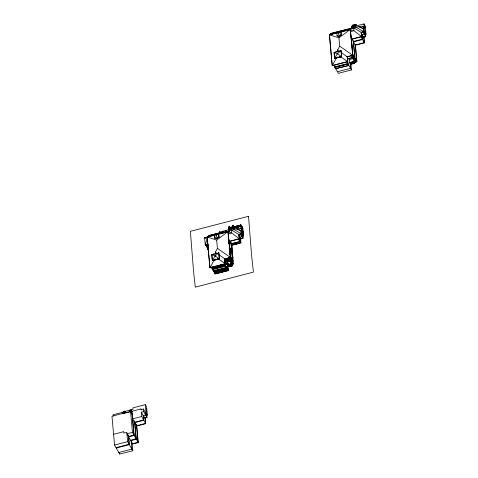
<?xml version="1.0" encoding="UTF-8"?>
<svg xmlns="http://www.w3.org/2000/svg" width="478" height="478" viewBox="0 0 478 478"><rect width="100%" height="100%" fill="white"/><g stroke="black" fill="none" stroke-linecap="round" stroke-linejoin="round"><path stroke-width="0.72" d="M214.933 238.205L214.897 237.817L216.701 238.725L218.918 237.076L218.601 233.569L214.532 234.626L214.861 238.283M337.181 35.587L337.127 35.904L338.986 36.531L341.202 34.876L340.886 31.375L336.817 32.426L337.145 36.089M341.25 34.535L338.986 36.531L337.181 35.623M214.897 237.817L214.849 238.128L216.701 238.725L218.966 236.735L218.093 236.957M228.747 228.191L229.243 226.184L230.235 227.582M228.777 228.233L229.321 226.429M229.41 229.673L228.699 228.257L229.44 226.136M229.374 229.279L229.936 227.409L230.073 228.12M229.882 227.6L230.133 227.355L229.542 229.237L230.038 227.349L229.888 227.803L229.273 226.644M232.386 227.247L232.929 225.443L232.41 227.289M233.121 228.215L233.497 226.453M233.521 226.494L233.198 228.287L232.493 227.026M233.443 228.239L233.718 226.68L232.983 225.741M232.78 226.405L233.611 228.191L233.891 226.638L233.073 225.192M208.199 244.372L205.223 244.945L206.98 239.406L204.566 237.668L208.539 236.837M215.506 254.272L215.315 252.187L217.424 248.363L216.677 240.07L228.042 231.579L230.617 258.921L229.625 257.158M214.377 259.572L209.979 267.895L225.389 263.91L224.851 258.861L218.894 254.69M337.791 52.078L337.605 49.987L339.709 46.163L338.962 37.87L350.326 29.385L352.901 56.727L352.178 55.442M336.661 57.372L332.27 65.701L347.673 61.716L340.426 56.535M340.647 31.847L342.385 30.502L330.662 33.538L342.385 30.502M218.338 233.999L220.077 232.661L208.354 235.69L208.474 237.046M339.47 31.93L336.817 32.426L338.669 33.03L340.886 31.375L341.31 35.199M214.843 237.219L214.532 234.626L216.385 235.224L218.601 233.569L219.026 237.393M349.573 29.756C350.894 28.895 365.837 22.926 363.967 28.698L363.388 28.847L358.864 26.84M227.289 231.955C228.609 231.095 243.553 225.12 241.683 230.892L241.097 231.041L236.58 229.04M226.703 269.783L227.695 269.526L226.99 261.717L232.547 260.349M336.189 57.748L340.88 56.81M218.589 259.004L213.929 260.187L218.631 259.082L218.554 258.735M355.925 24.754L352.232 25.704L352.483 26.141L352.394 25.167L356.002 24.486L355.728 26.045L355.477 25.603L351.91 26.774L355.602 25.824L355.554 25.334L355.805 25.776L355.883 24.264M355.841 25.017L352.149 25.967L352.4 26.41L352.31 25.436L356.002 24.486M351.987 26.505L355.763 25.286M366.034 34.261L364.678 31.871L364.099 32.02L365.449 34.41L366.034 34.261L365.312 26.29L363.961 23.9L351.611 27.097L351.933 28.901M352.65 27.079L355.566 26.577M351.856 28.088L343.318 30.263L343.562 30.706M351.975 28.292L343.718 30.192L343.879 30.885M342.535 30.939L351.904 28.572M341.22 31.369L342.385 31.07L342.875 31.942M340.109 31.763L340.981 31.536M341.531 31.542L342.385 31.07M349.526 29.475L348.653 29.696L349.794 29.152L350.398 30.216M338.06 32.558L329.402 34.792L332.168 65.528L347.578 61.543M340.228 31.996L350.326 29.385L352.752 55.406L347.231 56.834L341.178 52.49M338.962 37.87L329.402 34.792L337.438 32.91M341.764 31.793L350.428 29.552M362.485 26.553L363.662 26.248L363.967 28.698M339.858 35.384L341.214 35.031M351.491 39.327L361.661 36.698L353.947 30.712L353.678 27.742L361.278 32.426L363.65 31.811L363.388 28.847M363.979 32.193L364.559 32.038L365.431 33.58M361.93 34.906L364.302 34.297L364.069 31.691L363.095 29.971M365.138 34.237L365.718 34.087M363.955 36.878L365.341 36.519M361.278 33.759L363.28 37.302L365.658 36.687L365.449 34.41M353.302 41.508L362.312 39.178L361.882 34.368M353.499 41.849L362.509 39.519L362.139 35.396M355.25 44.95L364.26 42.62L363.764 37.123M363.866 36.716L364.421 42.906L355.411 45.237L352.005 39.214M341.656 56.649L337.42 53.769L334.056 52.425L341.125 50.793L341.656 56.649L334.582 58.28L334.056 52.425L341.125 50.793M339.505 56.727L340.151 56.888M336.213 57.987L340.922 56.882L340.838 56.535M347.136 56.667L352.656 55.239L339.709 46.163M347.231 56.529L347.428 58.722L352.274 57.468L352.226 56.9M349.275 59.523L354.831 58.149M349.31 59.577L349.573 62.504L355.094 61.076L353.236 40.732M355.184 44.179L356.743 61.537L350.87 63.078L350.709 62.457L353.905 61.632L354.377 63.49L351.061 64.106L350.906 63.484L354.102 62.654L354.377 63.49M334.725 66.872L347.805 63.484L347.165 56.356M350.744 62.863L353.941 62.038L354.102 62.654M334.953 67.267L348.032 63.885L347.392 56.792M354.27 62.271L355.578 61.931L355.315 59.003M354.144 62.534L356.905 61.823L355.345 44.46M351.025 63.699L354.222 62.869M351.061 64.106L354.258 63.275M335.329 68.754L348.504 65.546L335.329 68.754L335.048 67.44L348.127 64.058L348.408 65.372M337.48 71.736L350.559 68.354L350.045 62.678M350.822 62.851L351.461 69.943L338.382 73.331L333.835 65.301M233.103 225.269L233.587 226.638M229.488 226.381L229.285 226.907M232.917 225.963L233.121 225.443L232.577 227.247L232.565 226.805L233.366 228.191M229.601 228.424L229.589 228.813L228.962 227.636L229.344 226.626M232.977 225.682L232.732 226.249L233.778 228.084M232.947 225.849L234.089 228.006M229.548 228.711C229.07 227.904 228.956 225.544 229.822 228.024L229.81 227.761M232.607 226.96L232.882 226.07M232.672 226.733L232.81 226.291M229.046 229.673L229.111 227.456M229.04 227.677L228.908 228.12M229.888 227.432L232.9 226.644M232.643 226.847L233.3 228.275M229.852 227.665L229.261 226.345L230.145 227.522M230.026 227.63L232.816 226.907M233.485 226.721L233.766 226.417M228.938 228.012L228.831 229.721M233.139 228.024C233.581 229.464 231.675 227.158 232.577 227.068M241.109 228.448L240.745 224.977L241.438 226.202M228.92 228.143L229.458 229.392M240.787 225.06L229.745 228.042M229.243 226.184L230.151 227.851L231.549 227.492M232.332 227.319L240.954 225.09M233.27 227.534L229.787 228.43L232.858 227.397M228.825 228.592L229.428 229.876M229.607 228.484L229.135 227.14M228.843 228.795L229.536 230.265M228.86 228.998L229.554 230.468M233.318 228.018L229.625 228.968L233.192 227.797M229.44 229.04L228.938 227.803M232.953 228.257L241.366 226.082L241.527 227.534M243.027 228.484L241.677 226.094L229.326 229.291C229.631 232.941 230.008 228.956 228.902 227.916M241.629 226.148L233.007 228.382L232.314 227.158M220.466 233.557L219.659 231.926L220.579 233.389M229.01 229.512L229.506 230.784M219.677 232.093L229.04 229.583M230.366 229.273L233.156 228.556M219.886 232.535L220.478 233.7M220.173 232.828L208.354 235.69L210.356 236.395M220.25 233.133L229.703 230.731M218.936 233.569L220.095 233.515M214.622 234.788L217.179 234.124M217.819 233.963L218.691 233.736M219.157 233.605L227.51 231.352L228.114 232.416M227.54 231.513L229.583 230.982M215.052 234.937L207.117 236.992L209.884 267.728L225.287 263.742L218.141 258.729M218.661 234.005L228.042 231.579L230.372 257.433L224.851 258.861L225.52 265.684L212.441 269.066L211.39 267.208M215.154 235.11L207.117 236.992L216.677 240.07M219.48 233.987L228.137 231.752M207.822 237.022L204.566 237.668L205.319 245.118M240.195 228.753L241.378 228.442L241.683 230.892M227.982 233.856L231.663 232.906L239.376 238.892L229.207 241.521M217.574 237.584L218.93 237.231M241.091 232.666L241.48 232.565L241.294 230.504M242.818 235.989L243.398 235.833L241.701 232.84L241.121 232.989L243.165 236.604M242.173 233.79L241.784 233.891L242.017 236.491L239.645 237.106M228.179 232.535L231.663 232.906L231.394 229.936L238.994 234.626L241.366 234.011L241.097 231.041M241.814 234.214L242.394 234.065L241.677 226.094M241.695 234.387L242.274 234.238L243.147 235.774M241.94 234.441L242.525 234.292L241.802 226.327M207.673 247.849L206.43 244.82L206.699 244.503L207.362 245.883L206.699 244.503M205.223 244.945L208.097 244.198M243.242 235.564L242.663 235.72L242.579 238.068L240.153 233.778M242.794 235.744L243.278 235.624L242.561 227.653M206.986 245.602L207.153 244.156M206.406 244.581L207.338 245.644M207.201 246.188L208.414 245.877M207.082 244.873L207.243 246.678L208.456 246.361M240.464 238.552L242.836 237.936M240.613 238.612L241.999 238.247M240.625 238.845L243.003 238.229L242.788 235.66M231.017 243.702L240.028 241.372L239.598 236.562M231.215 244.049L240.225 241.713L239.789 236.903M231.711 244.921L235.051 244.061M237.375 243.457L240.721 242.591M229.721 241.408L231.914 245.286L240.912 242.938L240.583 238.211M219.366 258.843L215.136 255.969L211.766 254.625L218.84 252.987L219.366 258.843L212.298 260.48L211.766 254.625L218.84 252.987M224.947 259.034L230.468 257.606M225.12 259.255C236.407 257.642 222.354 257.977 225.64 260.385M225.06 259.357L229.261 258.335M224.833 260.552L229.9 259.291L224.875 260.737M224.851 260.689L229.9 259.291M231.597 259.052L232.2 260.343M226.847 260.582L228.012 260.283M230.384 259.62L231.4 259.357L230.288 257.391M231.693 259.297L232.218 260.546M226.506 260.869L228.108 260.45L228.592 261.305M230.432 259.853L232.027 259.44M231.657 259.721L232.248 260.892M231.675 259.924L232.362 261.341M231.693 260.128L232.302 261.502M229.111 261.006L230.229 260.719L228.944 258.419M232.23 260.689L231.633 259.458M229.255 261.526L227.181 262.064L226.339 260.57M231.782 261.149L232.374 262.314M231.92 261.52L231.687 258.921M228.209 265.505L227.588 262.93L228.293 264.316M231.46 263.832L230.587 262.153L231.477 263.33M232.32 261.705L231.794 260.456M226.273 263.312L227.63 263.014M230.802 262.147L231.711 261.962M226.285 263.456L227.809 263.079L228.484 264.268M230.605 262.32L231.699 262.058M232.338 261.908L231.74 260.677M230.832 262.35L231.203 264.728M230.892 262.876L231.466 264.209M232.547 262.631L232.171 258.682M230.886 263.193L231.675 264.722M226.877 264.382L228.209 264.035L228.801 266.557M232.29 262.984L231.406 263.217L231.967 265.738L228.801 266.599L228.759 266.091M219.288 266.443L220.543 266.115L220.095 265.32M221.129 265.965L222.384 265.637L221.804 264.567M231.376 263.312L231.806 265.619M231.005 262.249L231.657 263.253L231.077 262.231M231.824 263.211L231.238 262.123L231.818 263.151M226.889 264.525L228.472 264.107M230.958 263.486L231.997 265.768M231.233 263.402L232.302 263.127M227.02 261.777L227.289 264.704L232.81 263.276L230.886 242.238M228.394 264.687L231.621 263.826L232.123 265.983L228.926 266.814L228.323 265.224M228.173 264.836C230.468 269.443 227.48 263.557 228.317 265.427M228.466 264.979L227.516 263.145M231.788 264.543L228.592 265.374L228.633 265.876L231.836 265.051L231.788 264.543L228.472 265.159L228.46 264.603M231.806 265.822L231.34 264.495M231.985 264.465L233.294 264.131L231.902 245.268M213.057 269.562L225.55 266.33L225.927 267.817L213.433 271.05L213.057 269.562L213.433 271.05M228.609 265.577L227.343 263.193M228.747 266.156L231.955 265.266M231.794 265.66L231.167 263.999M230.175 266.18L232.093 265.684M213.337 270.877L225.969 267.698L227.086 269.682M214.998 271.044L219.844 269.789M220.716 269.562L225.562 268.307M215.225 271.438L220.071 270.184M220.944 269.962L225.789 268.708M215.291 271.552L220.137 270.303M221.009 270.076L225.849 268.821M215.566 272.036L216.63 271.761M216.827 271.713L217.89 271.432M218.082 271.385L219.151 271.11M219.342 271.062L220.412 270.781M221.278 270.56L222.348 270.285M222.539 270.231L223.608 269.956M223.8 269.909L224.863 269.634M225.06 269.58L226.124 269.305M215.608 272.651L214.616 272.908L212.16 268.361L225.258 265.224L224.869 260.904M215.841 272.52L216.904 272.245M217.096 272.197L218.165 271.916M218.356 271.868L219.426 271.594M219.617 271.54L220.681 271.265M221.553 271.044L222.623 270.763M222.814 270.715L223.877 270.44M224.074 270.393L225.138 270.112M225.335 270.064L226.399 269.789M214.742 273.135L215.733 272.878M226.829 270.01L227.821 269.753L227.385 264.872M216.11 273.004L217.179 272.729M217.371 272.675L218.44 272.4M218.631 272.352L219.695 272.078M219.892 272.024L220.956 271.749M221.828 271.528L222.891 271.247M223.089 271.199L224.152 270.924M224.349 270.871L225.413 270.596M225.604 270.548L226.674 270.273M216.385 273.488L221.23 272.233M222.103 272.006L226.948 270.757M212.668 269.467L215.196 273.93L228.275 270.554L227.982 267.949M147.349 415.029L145.993 412.639L145.414 412.789L146.764 415.179L147.349 415.029L146.632 407.059L145.276 404.669L132.926 407.865L133.057 409.329L123.85 411.707L123.969 412.998M116.268 448.041L129.347 444.66L128.642 436.85L134.169 435.422L132.012 411.516L131.109 409.927L129.95 410.226L130.709 411.779L124.441 413.153L123.7 411.845L122.535 412.144L122.631 413.721M122.505 412.341L113.107 414.767L113.232 416.153M122.971 413.655L122.852 412.311L123.724 412.084L124.459 413.392M129.968 410.471L130.841 410.244L131.336 411.116M131.605 411.373L140.998 408.947L141.649 410.094M131.623 411.618L132.012 411.516M143.245 415.681L145.617 415.065L145.384 412.466L143.436 409.025L141.064 409.634L140.998 408.947M141.297 412.239L143.669 411.624L146.973 417.455L144.595 418.071L141.297 412.239L141.685 416.505L145.736 423.675L136.726 426.006L132.675 418.836L141.685 416.505M145.294 412.962L145.874 412.813M146.453 415.012L147.033 414.862M143.705 416.29L144.577 417.826L145.963 417.467M134.623 422.277L143.633 419.947L143.197 415.137M134.814 422.618L143.824 420.287L143.454 416.165M136.571 425.725L145.581 423.394L145.019 417.204M113.597 434.293L123.766 431.658L123.898 433.122L126.807 432.369L127.638 441.642L132.776 450.718L119.697 454.1L114.559 445.024L111.966 416.242L130.572 411.433L132.46 432.405L138.226 442.592L132.699 444.02L126.939 433.833L132.46 432.405M128.421 436.456L133.942 435.022L132.053 414.05M130.59 440.292L136.116 438.864L134.485 420.783M130.787 440.638L136.308 439.204L134.742 421.847M114.559 445.024L127.638 441.642M116.04 447.641L129.12 444.259L128.289 434.992M132.537 443.739L138.064 442.311L136.433 424.225M118.795 452.505L131.874 449.123L131.169 441.319M332.67 34.243L330.662 33.538L330.794 35.002M359.444 26.69L363.872 28.525L363.286 28.674L363.65 31.811M237.16 228.89L241.587 230.725L241.002 230.874L241.366 234.011M356.056 27.127L363.555 31.644L361.183 32.259L361.565 36.525L351.396 39.154L350.565 33.639M233.766 229.326L241.271 233.838L238.898 234.453L239.281 238.725L229.105 241.354L228.281 235.833M337.605 49.987L339.392 51.242M217.424 248.363L230.372 257.433M215.315 252.187L217.108 253.436M215.214 272.741L214.096 270.769M214.915 272.83L212.471 268.528M363.883 24.563L364.756 26.099M363.005 32.002L365.658 36.687M362.103 35.008L363.28 37.302M360.693 36.31L364.421 42.906M352.31 25.436L352.561 25.878M352.071 26.236L352.149 25.967M352.077 27.479L351.91 26.774M352.627 54.253L356.905 61.823M353.063 57.007L355.04 60.509M351.826 55.305L355.578 61.931M352.716 57.766L354.419 61.256L352.435 57.754M351.187 55.55L352.274 57.468M348.629 58.376L349.496 59.911M350.709 62.457L351.073 63.096L350.057 63.359L349.573 62.504M347.428 58.722L347.59 59.009L353.117 57.581L351.42 38.736M346.914 61.919L351.461 69.943M337.665 56.858L338.006 57.456M241.826 226.566L242.579 227.898M240.942 225.246L241.527 226.333M240.745 224.977L242.334 227.845M241.563 226.739L240.673 225.192M240.906 225.67L241.581 226.942M240.428 225.192L241.808 227.558M241.617 227.349L240.5 225.174M241.677 227.45L241.563 226.19M240.84 226.321L240.261 225.299M240.769 226.339L240.189 225.317M239.944 225.317L240.595 226.321M239.705 225.443L240.279 226.405M239.46 225.443L240.117 226.512M238.976 225.568L239.562 226.656L238.982 225.628M239.149 226.757L238.492 225.753M238.492 225.694L239.143 226.697M238.253 225.819L238.904 226.823L238.325 225.801M238.659 226.823L238.086 225.861M238.008 225.879L238.588 226.907M241.683 232.595L243.254 235.379M241.414 232.917L242.985 235.702M237.691 227.134L237.034 226.07L237.686 227.074M236.556 226.255L237.208 227.259L236.628 226.237M240.769 234.071L242.848 237.751M236.897 227.343L236.18 226.351M240.721 234.196L243.033 238.283M236.174 226.291L236.891 227.283M236.52 227.438L235.869 226.435M235.696 226.476L236.269 227.444M234.244 226.853L234.823 227.881L234.172 226.871M239.819 237.202L240.685 238.737M233.921 226.877L234.501 227.898M238.671 235.385L240.972 239.251M233.754 226.919L234.334 227.94M232.935 225.58L234.262 227.964M232.906 225.7L233.521 226.859M232.846 225.986L234.017 228.024M232.768 226.136L233.856 228.131M232.702 226.363L233.252 227.755M232.666 226.674L233.533 228.149M233.216 228.49L232.505 227.343M238.755 238.91L240.763 242.46M238.408 238.504L240.924 242.955M238.152 238.642L240.494 242.782L240.398 238.438M230.193 228.341L229.864 228.167M229.237 226.751L229.858 227.916M229.165 226.966L229.649 228.58M229.105 227.247L229.679 228.466M229.703 228.699L229.739 227.982M228.998 227.522L229.619 228.693M228.831 228.078L229.667 229.458M237.548 243.762L236.969 242.734L234.644 243.338L235.224 244.36M229.715 230.898L229.022 229.673M228.843 229.673L229.649 231.095M235.791 243.087L236.395 244.007M227.982 232.977L227.241 231.669L219.044 233.724M223.561 232.404L222.879 231.173L223.555 232.362M230.695 249.797L229.948 248.405L230.808 250.747L230.719 249.773M230.061 249.355L230.766 250.609M219.868 231.997L220.561 233.264M230.223 251.189L230.976 252.575L230.115 250.233L230.199 251.213M219.659 231.926L220.501 233.407M230.139 250.341L230.862 251.625M219.832 232.756L220.406 233.718M232.708 256.238L232.32 255.503L232.84 258.066L232.702 256.184M232.428 256.489L232.774 257.152M230.055 255.748L232.493 260.05M230.342 256.453L233.031 261.203M230.336 257.331L231.495 259.381M230.778 259.207L232.756 262.709M229.643 257.361L230.312 258.574M229.542 257.499L233.294 264.131M230.432 259.966L232.141 263.127M228.902 257.744L232.129 263.45M230.551 260.797L229.942 259.721L225.144 260.916L225.305 261.203L230.826 259.775L229.129 240.936M229.267 259.59L229.948 260.791M228.532 258.52L229.111 259.548M230.587 262.153L231.489 263.492L230.796 262.267L231.394 264.728M228.992 259.662L229.673 260.863M228.215 258.604L228.866 259.608L228.287 258.586M228.627 259.674L227.97 258.604L228.621 259.614M228.711 259.733L229.392 260.934M231.167 264.31L232.123 265.983M231.812 265.678L231.113 264.597M228.143 259.799L227.486 258.729L228.066 259.757M228.347 260.134L228.95 261.209M228.263 260.14L228.878 261.233M227.08 258.897L227.659 259.924L227.008 258.921M226.524 259.046L227.175 260.05L226.596 259.022M226.273 259.046L226.925 260.05M225.789 259.172L226.447 260.235M225.628 259.273L226.202 260.241M226.13 260.319L225.55 259.291M227.588 262.93L228.406 264.382L228.233 264.083M227.582 263.067L228.789 265.296M225.305 259.297L225.963 260.361L225.311 259.357M228.753 265.846L227.271 263.211M227.098 263.193L227.683 264.28M224.827 259.482L225.479 260.486M228.096 265.212L228.819 266.455M227.438 264.34L226.859 263.318M227.199 264.4L226.542 263.336L227.128 264.424M227.289 264.704L227.767 265.559M224.588 263.492L225.042 264.286L224.953 263.223M224.439 263.498L225.102 264.669M225.24 264.979L227.671 269.281M224.469 263.82L225.52 265.684M225.747 266.085L228.275 270.548L227.683 264.627M224.971 265.296L227.403 269.598M224.08 263.922L224.744 265.093M223.65 264.089L224.355 265.194M223.776 264.364L224.224 265.165L222.969 265.487L222.515 264.692M227.283 270.805L225.741 268.086L220.364 269.473L221.906 272.197M225.694 268.146L227.205 270.823M225.496 268.194L227.014 270.877M223.148 264.531L223.596 265.326M222.258 264.436L222.903 265.571M224.785 269.096L225.879 271.032M224.594 269.15L225.688 271.08M221.87 264.531L222.515 265.672M221.308 265.003L221.756 265.804M217.866 259.082L217.221 258.927L217.382 259.207M223.238 268.911L223.459 269.311M223.525 269.425L224.618 271.355M223.041 268.959L223.268 269.359M223.334 269.473L224.427 271.408M220.501 264.902L221.111 265.983M220.418 264.908L221.063 266.049M219.964 265.045L220.675 266.144M222.264 269.747L223.363 271.683M222.073 269.801L223.166 271.731M219.462 265.481L219.916 266.276M215.381 259.058L215.715 259.656M215.237 259.094L215.572 259.691M218.655 265.38L219.271 266.461M218.577 265.386L219.223 266.521M220.651 269.449L222.168 272.125M207.177 245.943L207.697 246.863M218.171 265.451L218.834 266.622M220.46 269.496L221.977 272.179M207.243 246.678L207.416 247.389M205.833 244.413L208.193 248.578M221.565 272.287L220.023 269.562L214.646 270.954L216.187 273.673M205.857 244.658L208.211 248.823M217.687 265.577L218.35 266.748M219.976 269.622L221.493 272.305M205.881 245.089L208.235 249.247M219.778 269.676L221.296 272.352M205.564 244.736L208.259 249.492M217.251 265.744L217.962 266.849M217.382 266.019L217.831 266.82L216.57 267.142L216.122 266.348M208.109 250.251L208.008 248.261M216.749 266.186L217.203 266.981M219.067 270.578L220.167 272.508M218.876 270.626L219.97 272.562M215.865 266.085L216.51 267.226M215.476 266.186L216.122 267.327M215.411 266.222L216.026 267.304L214.73 267.62L214.102 266.557M217.52 270.393L217.747 270.787M217.813 270.901L218.906 272.836M217.329 270.44L217.55 270.841M217.615 270.954L218.709 272.884M214.909 266.658L215.363 267.453M214.025 266.563L214.67 267.698M216.552 271.229L217.645 273.159M216.355 271.277L217.454 273.213M213.57 266.694L214.281 267.8M213.702 266.975L214.15 267.77L212.889 268.092L212.274 267.047M213.069 267.136L213.523 267.931M214.939 270.93L216.45 273.607M214.742 270.978L216.259 273.655M212.208 267.083L212.824 268.176M211.778 267.106L212.441 268.278M129.95 410.226L132.275 414.444M125.266 411.379L124.633 411.032L124.878 411.474M123.85 411.707L124.047 412.054M122.852 412.311L123.593 413.619M208.139 249.761L207.936 248.919M228.968 266.509L228.382 264.089L226.948 264.406M228.4 265.505L227.779 262.882M215.148 273.398L215.196 273.942M365.043 26.607L365.168 27.969M365.413 30.688L365.658 33.412M363.961 23.9L364.678 31.871M361.278 32.426L361.661 36.698M355.477 25.603L355.441 26.356M352.232 25.704L352.322 26.678M353.427 41.078L354.993 58.436M353.905 61.632L353.941 62.038M348.42 64.566L348.504 65.546M338.669 33.03L338.986 36.531M334.152 52.598L334.678 58.453M329.497 34.966L332.27 65.701M243.29 231.382L243.553 234.28M240.942 224.929L241.701 232.84M240.35 226.387L239.777 225.425M240.046 226.53L239.466 225.502M239.866 226.512L239.293 225.55M239.795 226.53L239.221 225.568M239.382 226.638L238.731 225.628L239.311 226.656M238.994 234.626L239.376 238.892M237.93 227.014L237.357 226.046M237.859 227.032L237.285 226.07M237.596 225.986L238.175 227.008L237.524 226.004M237.446 227.14L236.873 226.172M237.375 227.158L236.801 226.196M236.963 227.265L236.389 226.297M236.682 227.337L236.108 226.369M236.449 227.456L235.941 226.417M236.198 227.462L235.624 226.494M235.785 227.564L235.134 226.56L235.714 227.588M235.457 226.542L236.036 227.564L235.385 226.56M235.546 227.63L234.973 226.668M235.475 227.648L234.895 226.686M235.062 227.755L234.411 226.811M234.985 227.773L234.489 226.793M234.579 227.881L234.005 226.919M233.593 226.464L233.682 227.438M233.509 226.596L233.605 227.707M233.443 226.817L233.419 227.193M233.372 227.044L233.348 227.414M233.067 228.042L233.025 228.544M230.109 227.367L230.151 227.851M231.645 244.808L232.535 255.879M232.643 257.714L232.947 261.054M231.077 242.549L232.708 260.635M229.512 228.771L229.488 229.147M232.063 259.381L232.38 262.673M232.063 263.085L231.489 262.123M231.513 258.962L231.776 261.609M231.621 263.826L231.669 264.334M230.151 256.202L230.348 258.198M228.257 235.738L228.514 238.63M228.711 240.798L228.974 243.69M229.231 246.588L229.494 249.48M229.691 251.649L229.948 254.541M228.257 236.957L228.388 238.403M228.711 242.017L228.843 243.463M229.231 247.807L229.362 249.253M229.691 252.868L229.822 254.314M229.763 259.315L229.183 258.293M229.524 259.44L229.016 258.401M226.512 231.597L225.849 230.521M229.105 259.488L228.46 258.544M228.777 258.461L229.356 259.482L228.699 258.479M228.376 259.674L227.803 258.712M228.305 259.691L227.731 258.729M228.831 265.798L228.926 266.814M227.892 259.799L227.319 258.837M227.821 259.817L227.247 258.855M227.409 259.924L226.835 258.962M227.337 259.942L226.763 258.98M227.606 264.232L227.032 263.27M227.432 264.28L226.787 263.336M226.853 260.068L226.345 259.028M226.686 260.116L226.112 259.148M226.614 260.134L226.034 259.166M226.369 260.193L225.861 259.154M225.718 260.367L225.138 259.399M225.843 266.838L225.927 267.817M224.869 262.117L225.132 264.997L212.053 268.379L211.999 267.805M220.46 232.977L220.376 233.372M216.385 235.224L216.701 238.725M211.868 254.792L212.393 260.647M207.279 237.895L209.979 267.895M207.548 247.622L207.589 248.106M146.483 408.738L146.728 411.462M146.764 415.179L146.973 417.455M146.507 415.579L146.656 417.288M145.276 404.669L145.993 412.639M145.181 417.491L145.736 423.675M143.436 409.025L143.669 411.624M136.66 425.235L138.226 442.592M131.689 412.353L131.832 413.912M131.109 409.927L131.086 412.926L130.841 410.244M132.071 442.909L132.776 450.718M119.566 452.672L119.697 454.1M242.699 227.904L243.398 235.833M242.609 230.253L242.788 232.284M242.669 237.674L242.693 238.068M350.464 30.335L350.266 31.662L353.947 30.712L350.464 30.335M337.42 53.769L334.582 58.28L341.555 56.476L341.029 50.62L337.42 53.769M215.136 255.969L212.298 260.48L219.271 258.676L218.745 252.82L215.136 255.969M248.518 216.289L190.387 231.328L193.506 270.877L195.281 287.153L253.412 272.119L251.637 255.844L248.518 216.289M236.921 242.794L234.74 243.362L235.272 244.3L237.452 243.738L236.921 242.794M238.414 226.889L237.763 225.879L238.414 226.889M235.307 227.755L234.65 226.686L235.307 227.755M230.796 249.695L229.828 247.992L229.96 249.456L230.928 251.159L230.796 249.695M230.958 251.53L229.996 249.821L230.127 251.285L231.089 252.993L230.958 251.53"/></g></svg>
